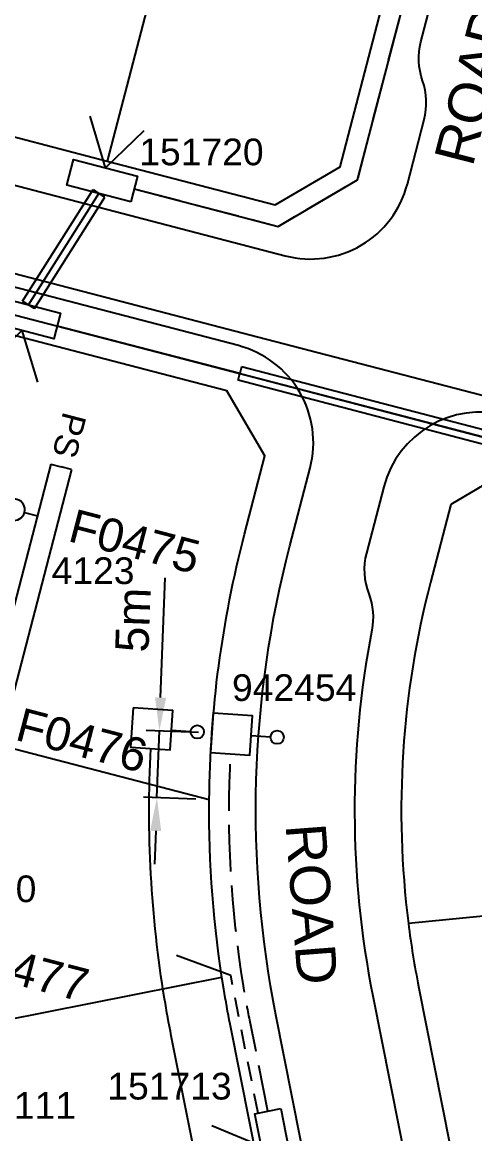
# Model space of a CAD drawing. Header units: metres. Extents: x 292331 to 292798, y 6234101 to 6234674.
# Drawn here: x 292640.1 to 292674, y 6234218.9 to 6234302.2 of the extents above; entities that cross this region are included whole.
import ezdxf
from ezdxf.enums import TextEntityAlignment as Align

# ---------------------------------------------------------------- set-up
doc = ezdxf.new("R2010")
doc.units = ezdxf.units.M
doc.header["$LTSCALE"] = 0.7
for name, pattern in [('A', [0]), ('CENTERX2', [101.6, 63.5, -12.7, 12.7, -12.7]), ('Dash', [5, 3, -2]), ('IE Trench LV', [6.5, 5, -1.5])]:
    doc.linetypes.add(name, pattern=pattern)
doc.layers.get('0').update_dxf_attribs({"color": 6})
for name, color, linetype in [('_User Miscellaneous12', 7, 'Continuous'), ('_User Miscellaneous4', 7, 'Continuous'), ('_User Miscellaneous7', 150, 'Continuous'), ('_User Miscellaneous8', 7, 'Continuous'), ('Cadastre Developer_SP_NEW', 4, 'Continuous'), ('Cadastre Roads_SP_NEW', 8, 'Continuous'), ('Duct_SP_NEW', 2, 'Continuous'), ('Equip_HV_NEW', 1, 'Continuous'), ('Mains_HV_NEW_U72', 2, 'Continuous'), ('Mains_LV_NEW_R6', 2, 'Continuous'), ('Mains_LV_NEW_T84', 2, 'Continuous'), ('Services_SP_NEW_UG', 2, 'Continuous'), ('SupportsUG_SP_LV_NEW', 2, 'Continuous'), ('SupportsUG_SP_LV_SL_NEW', 2, 'Continuous'), ('Trench_SP_NEW', 2, 'Continuous')]:
    doc.layers.add(name, color=color, linetype=linetype)
doc.layers.add('_User Miscellaneous5', color=7, linetype='Continuous', lineweight=35)
doc.layers.add('_User Notes', color=7, linetype='Continuous', plot=False)
doc.styles.add('ARIAL', font='arial.ttf', dxfattribs={"height": 2})
doc.styles.add('ARIAL 2.5', font='arial.ttf', dxfattribs={"height": 2.5})
doc.styles.add('IESYMBOL1', font='isocp.shx')
doc.styles.add('POLE_LABEL', font='arial.ttf')
doc.styles.add('SL_LABEL', font='arial.ttf')
doc.styles.get("Standard").update_dxf_attribs({"font": 'arial.ttf'})
doc.styles.add('style1', font='iso3098b.shx')
doc.styles.add('SWG_LABEL', font='arial.ttf')
doc.styles.add('SWITCH_LABEL', font='arial.ttf', dxfattribs={"height": 2.5})
doc.linetypes.add('Cable New UG', pattern='A,8,-1,["x",style1,S=3.5,R=0,X=0.35,Y=-1],-3.5', length=12.5)
doc.linetypes.add('Cable Z', pattern='A,8,-1,["Z",Standard,S=2.5,R=0,X=0.35,Y=-1.25],-3.5', length=12.5)
doc.linetypes.add('IE Trench HV', pattern='A,8,-2,["/",style1,S=2.5,R=0,X=0.1,Y=-1],-4.5', length=14.5)
doc.dimstyles.new('DIM 1000', dxfattribs={"dimtxt": 2.5, "dimasz": 2.5, "dimexe": 1, "dimexo": 1, "dimgap": 1, "dimtad": 1, "dimdec": 0, "dimzin": 0, "dimdsep": 46, "dimtxsty": 'ARIAL 2.5', "dimcen": 1, "dimclrd": 3, "dimclre": 3, "dimclrt": 7, "dimadec": 0, "dimazin": 0, "dimtfac": 1, "dimtdec": 0, "dimtix": 1, "dimtmove": 0, "dimatfit": 3, "dimfxl": 1, "dimtolj": 1, "dimtzin": 0, "dimarcsym": 0})

# ---------------------------------------------------------------- blocks, each defined once
blk = doc.blocks.new('A$C1B2C29DD')
at = {"layer": 'Services_SP_NEW_UG', "color": 2, "flags": 128}
for points in [[(0, 0), (-2.1, 3.444)], [(0, 0), (2.1, 3.444)]]:
    blk.add_lwpolyline(points, dxfattribs=at)
blk = doc.blocks.new('SWG_SIE_SU_NEW')
blk.add_line((5.808, 0.79), (1.594, 1.938))
at = {"linetype": 'A', "lineweight": 0}
for p, q in [((7.981, 0.347), (7.98, -0.368)), ((8.18, -0.584), (8.181, 0.562)), ((8.381, 0.659), (8.379, -0.682)), ((8.579, -0.712), (8.581, 0.688)), ((8.781, 0.659), (8.779, -0.683)), ((8.98, -0.588), (8.981, 0.564)), ((9.181, 0.351), (9.18, -0.376))]:
    blk.add_line(p, q, dxfattribs=at)
at = {"linetype": 'Dash', "ltscale": 0.5}
blk.add_lwpolyline([(3.701, 1.364), (3.701, 4.733), (7.222, 4.733)], dxfattribs=at)
for points in [[(1, 0), (0, 0)], [(6.6, -0.012), (10.1, -0.012)]]:
    blk.add_lwpolyline(points)
for points in [[(1.798, -0.802, 1), (1.802, 0.798, 1)], [(5.798, -0.81, 1), (5.802, 0.79, 1)]]:
    blk.add_lwpolyline(points, format="xyb", close=True)
at = {"linetype": 'A', "lineweight": 0}
blk.add_circle((8.582, -0.012), 0.7, dxfattribs=at)
at = {"style": 'SWG_LABEL', "flags": 8}
blk.add_attdef('ASSET_NUM', text='', height=2, rotation=179.95437, dxfattribs=at).set_placement((-2.4, 0.012), align=Align.MIDDLE_LEFT)
at = {"flags": 1}
blk.add_attdef('Z', (0, 0), '', height=0.2, dxfattribs=at)
at = {"style": 'SWITCH_LABEL', "flags": 9}
blk.add_attdef('STREET_CODE', text='', height=0.2, dxfattribs=at).set_placement((0, 0), align=Align.MIDDLE_LEFT)
at = {"flags": 9}
for tag, p in [('ORIENTATION', (0, -0.2)), ('SUBURB', (0, -0.8)), ('USAGE', (0, -0.6)), ('PARENT', (0, -0.4)), ('OWNED_BY', (-0.003, -1.619)), ('STREETNAME', (0, -1)), ('LOCATION', (0, -1.2)), ('NOTES', (0, -1.4)), ('OPERATED_BY', (-0.009, -1.841)), ('MAINTAINED_BY', (-0.011, -2.048))]:
    blk.add_attdef(tag, text='', height=0.2, dxfattribs=at).set_placement(p, align=Align.MIDDLE_LEFT)
blk = doc.blocks.new('SWG_SIE_TRF_NOES_NEW')
for p, q in [((7.008, 0.801), (2.793, 1.949)), ((14.679, 0), (20.536, -0.004))]:
    blk.add_line(p, q)
for points in [[(2.2, 0.011), (1.2, 0.011)], [(19.536, -0.753), (20.536, -0.004), (19.536, 0.747)], [(7.8, 0), (9.453, 0)]]:
    blk.add_lwpolyline(points)
for points in [[(2.998, -0.79, 1), (3.002, 0.81, 1)], [(6.998, -0.798, 1), (7.002, 0.801, 1)]]:
    blk.add_lwpolyline(points, format="xyb", close=True)
at = {"flags": 1}
blk.add_attdef('Z', (0, 0), '', height=0.2, dxfattribs=at)
at = {"style": 'SWITCH_LABEL', "flags": 9}
blk.add_attdef('STREET_CODE', text='', height=0.2, dxfattribs=at).set_placement((0, -0.2), align=Align.MIDDLE_LEFT)
at = {"flags": 9}
for tag, p in [('ORIENTATION', (0, -0.4)), ('USAGE', (0, -0.8)), ('PARENT', (0, -0.6)), ('SUBURB', (0, -1)), ('STREETNAME', (0, -1.2)), ('LOCATION', (0, -1.4)), ('NOTES', (0, -1.6))]:
    blk.add_attdef(tag, text='', height=0.2, dxfattribs=at).set_placement(p, align=Align.MIDDLE_LEFT)
blk = doc.blocks.new('SWG_FUSE_NEW')
for points in [[(4.04, 0.726), (1.156, -0.717)], [(4.049, -0.707), (1.156, 0.717)]]:
    blk.add_lwpolyline(points)
for centre in [(0.8, 0), (4.4, 0.011)]:
    blk.add_circle(centre, 0.8)
at = {"style": 'SWITCH_LABEL', "flags": 8}
blk.add_attdef('ASSET_NUM', text='', height=2.5, rotation=179.95437, dxfattribs=at).set_placement((-2.4, 0), align=Align.MIDDLE_LEFT)
for tag, p, flags in [('Z', (0, 0), 1), ('ORIENTATION', (0.04, -4.4), 9), ('USAGE', (0.04, -5.4), 9)]:
    blk.add_attdef(tag, p, '', height=0.2, dxfattribs=dict(flags=flags))
at = {"flags": 9}
for tag, p in [('PARENT', (0, -1.6)), ('SUBURB', (0, -2.2)), ('STREETNAME', (0, -2.4))]:
    blk.add_attdef(tag, text='', height=0.2, dxfattribs=at).set_placement(p, align=Align.MIDDLE_LEFT)
blk = doc.blocks.new('*U73')
at = {"linetype": 'CENTERX2'}
blk.add_blockref('SWG_SIE_TRF_NOES_NEW', (0, 0), dxfattribs=at)
at = {"linetype": 'CENTERX2', "rotation": 180}
blk.add_blockref('SWG_FUSE_NEW', (14.679, 0), dxfattribs=at)
at = {"style": 'IESYMBOL1'}
blk.add_text('TRF', height=2.5, rotation=270.01744, dxfattribs=at).set_placement((22.515, -0.055), align=Align.MIDDLE_CENTER)
blk = doc.blocks.new('*U132')
for p, q in [((-1.6, 0), (-1.6, 42.957)), ((-1.6, 42.957), (-0.8, 42.957)), ((0, 42.957), (-0.8, 42.957)), ((0, 0), (0, 42.957)), ((-1.6, 0), (-0.8, 0)), ((0, 0), (-0.8, 0))]:
    blk.add_line(p, q)
at = {"style": 'ARIAL'}
blk.add_attdef('SWG_TYPE', text='', height=1.8, rotation=90, dxfattribs=at).set_placement((-0.8, 43.702), align=Align.MIDDLE_LEFT)
blk.add_attdef('SUB_TYPE', text='', height=1.8, rotation=90, dxfattribs=at).set_placement((-0.8, -0.757), align=Align.MIDDLE_RIGHT)
blk = doc.blocks.new('*U160')
at = {"layer": 'Services_SP_NEW_UG', "color": 2, "flags": 128}
blk.add_lwpolyline([(13, -0.75), (15.246, 2.934)], dxfattribs=at)
at = {"layer": 'Services_SP_NEW_UG', "color": 2, "linetype": 'Dash', "ltscale": 0.7, "flags": 128}
blk.add_lwpolyline([(2.473, -0.75), (13, -0.75)], dxfattribs=at)
blk = doc.blocks.new('*U80')
at = {"layer": '_User Miscellaneous8', "color": 2}
blk.add_line((0, 0), (0, 1.45), dxfattribs=at)
blk.add_circle((0, 1.95), 0.5, dxfattribs=at)
for tag, p, flags in [('Z', (0, 0), 1), ('OPERATED_BY', (0, -9.607), 9)]:
    blk.add_attdef(tag, p, '', height=0.2, dxfattribs=dict(flags=flags))
at = {"style": 'SL_LABEL', "flags": 9}
blk.add_attdef('STREET_CODE', text='', height=0.2, dxfattribs=at).set_placement((0, -0.2), align=Align.MIDDLE_LEFT)
at = {"flags": 9}
for tag, p in [('CONSTRUCTED_VOLTAGE', (0, -0.4)), ('CONTROL_TYPE', (0, -0.6)), ('LANTERN_PURPOSE', (0, -0.8)), ('OPERATING_VOLTAGE', (0, -1.4)), ('ORIENTATION', (0, -1.6)), ('LANTERN_TYPE', (0, -1)), ('NO_PHASES', (0, -1.2)), ('OWNED_BY', (0, -1.8)), ('STATE', (0, -2)), ('CEXIST', (0, -2.4)), ('CNEW', (0, -2.6)), ('USAGE', (0, -2.2)), ('CNUMBER', (0, -2.8)), ('CREMOVE', (0, -3)), ('CREPLACE', (0, -3.2)), ('LKINGHEIGHT', (0, -3.4)), ('LBRACKET', (0, -3.6)), ('LBRACKETVOCAB', (0, -3.8)), ('LCATEGORY', (0, -4)), ('LCHARGE1', (0, -4.2)), ('LCHARGE1PERCENT', (0, -4.4)), ('LCHARGE2', (0, -4.6)), ('LCHARGE2PERCENT', (0, -4.8)), ('LCHARGE3', (0, -5)), ('LCHARGE3PERCENT', (0, -5.2)), ('LEXIST', (0, -5.4)), ('LLAMP', (0, -5.6)), ('LLAMPVOCAB', (0, -5.8)), ('LMAST', (0, -6)), ('LMASTVOCAB', (0, -6.2)), ('LNEW', (0, -6.4)), ('LANTNUMBER', (0, -6.6)), ('LOUTREACH', (0, -7)), ('LOUTREACHVOCAB', (0, -7.2)), ('LRATECODE', (0, -7.4)), ('LREMOVE', (0, -7.6)), ('LREPLACE', (0, -7.8)), ('LTYPE', (0, -8)), ('LTYPEVOCAB', (0, -8.2)), ('LEGEND', (0, -8.4)), ('SUBURB', (0, -8.6)), ('STREETNAME', (0, -8.8)), ('LOCATION', (0, -9)), ('NOTES', (0, -9.2)), ('MAINTAINED_BY', (0, -9.863))]:
    blk.add_attdef(tag, text='', height=0.2, dxfattribs=at).set_placement(p, align=Align.MIDDLE_LEFT)
at = {"layer": '_User Notes', "style": 'SL_LABEL', "flags": 8}
blk.add_attdef('ASSET_NUM', text='', height=2.5, dxfattribs=at).set_placement((2, 2), align=Align.MIDDLE_LEFT)
at = {"layer": '_User Notes', "flags": 8}
blk.add_attdef('LNUMBER', text='', height=2.5, dxfattribs=at).set_placement((1.2, -2.8), align=Align.MIDDLE_LEFT)
blk = doc.blocks.new('*D165')
at = {"layer": '_User Miscellaneous12', "color": 3, "lineweight": -2, "transparency": 16777216}
for p, q in [((292650.465, 6234251.588), (292650.796, 6234260.563)), ((292653.294, 6234248.982), (292649.374, 6234249.126)), ((292650.189, 6234244.093), (292650.373, 6234249.089)), ((292653.11, 6234243.985), (292649.189, 6234244.13)), ((292650.097, 6234241.595), (292650.004, 6234239.096))]:
    blk.add_line(p, q, dxfattribs=at)
at = {"layer": '_User Miscellaneous12', "color": 3, "transparency": 16777216}
for points in [[(292650.049, 6234251.603), (292650.882, 6234251.572), (292650.373, 6234249.089)], [(292649.68, 6234241.61), (292650.513, 6234241.579), (292650.189, 6234244.093)]]:
    blk.add_solid(points, dxfattribs=at)
at = {"layer": 'Defpoints', "color": 0, "transparency": 16777216}
for p in [(292654.293, 6234248.945), (292650.189, 6234244.093), (292654.109, 6234243.948)]:
    blk.add_point(p, dxfattribs=at)
at = {"layer": '_User Miscellaneous12', "color": 7, "transparency": 16777216, "insert": (292648.407, 6234257.408), "char_height": 2.5, "attachment_point": 5, "rotation": 87.88695, "style": 'ARIAL 2.5'}
blk.add_mtext('\\A1;5m', dxfattribs=at)
blk = doc.blocks.new('*U149')
at = {"lineweight": -3}
blk.add_lwpolyline([(-2.581, 2.38), (2.365, 2.595), (2.451, 0.617), (-2.495, 0.402)], close=True, dxfattribs=at)
for tag, flags, p in [('STREET_CODE', 9, (1.5, 3.5)), ('OWNED_BY', 9, (1.5, 3.3)), ('OPERATED_BY', 9, (1.5, 3.1)), ('STATE', 9, (1.5, 2.7)), ('SUPPORT_TYPE', 9, (1.5, 2.5)), ('MAINTAINED_BY', 9, (1.5, 2.9)), ('SUBURB', 9, (1.5, 1.7)), ('USAGE', 9, (1.5, 2.3)), ('LEGEND', 9, (1.5, 2.1)), ('PARENT', 9, (1.5, 1.9)), ('Z', 1, (1.5, 0.9)), ('STREETNAME', 9, (1.5, 1.5)), ('LOCATION', 9, (1.5, 1.3)), ('NOTES', 9, (1.5, 1.1))]:
    blk.add_attdef(tag, text='', height=0.2, dxfattribs=dict(flags=flags)).set_placement(p, align=Align.MIDDLE_LEFT)
at = {"layer": '_User Miscellaneous4', "style": 'ARIAL', "flags": 8}
blk.add_attdef('ASSET_NUM', text='', height=2, dxfattribs=at).set_placement((2, 5.5), align=Align.MIDDLE_LEFT)
blk = doc.blocks.new('*U156')
at = {"lineweight": -3}
blk.add_lwpolyline([(-2.475, 2.49), (2.475, 2.49), (2.475, 0.51), (-2.475, 0.51)], close=True, dxfattribs=at)
for tag, flags, p in [('STREET_CODE', 9, (1.5, 3.5)), ('OWNED_BY', 9, (1.5, 3.3)), ('OPERATED_BY', 9, (1.5, 3.1)), ('STATE', 9, (1.5, 2.7)), ('SUPPORT_TYPE', 9, (1.5, 2.5)), ('MAINTAINED_BY', 9, (1.5, 2.9)), ('SUBURB', 9, (1.5, 1.7)), ('USAGE', 9, (1.5, 2.3)), ('LEGEND', 9, (1.5, 2.1)), ('PARENT', 9, (1.5, 1.9)), ('Z', 1, (1.5, 0.9)), ('STREETNAME', 9, (1.5, 1.5)), ('LOCATION', 9, (1.5, 1.3)), ('NOTES', 9, (1.5, 1.1))]:
    blk.add_attdef(tag, text='', height=0.2, dxfattribs=dict(flags=flags)).set_placement(p, align=Align.MIDDLE_LEFT)
at = {"layer": '_User Miscellaneous4', "style": 'ARIAL', "flags": 8}
blk.add_attdef('ASSET_NUM', text='', height=2, dxfattribs=at).set_placement((2, 5.5), align=Align.MIDDLE_LEFT)
blk = doc.blocks.new('*U142')
at = {"lineweight": -3}
blk.add_lwpolyline([(-2.475, 2.49), (2.475, 2.49), (2.475, 0.51), (-2.475, 0.51)], close=True, dxfattribs=at)
for tag, flags, p in [('STREET_CODE', 9, (1.5, 3.5)), ('OWNED_BY', 9, (1.5, 3.3)), ('OPERATED_BY', 9, (1.5, 3.1)), ('STATE', 9, (1.5, 2.7)), ('SUPPORT_TYPE', 9, (1.5, 2.5)), ('MAINTAINED_BY', 9, (1.5, 2.9)), ('SUBURB', 9, (1.5, 1.7)), ('USAGE', 9, (1.5, 2.3)), ('LEGEND', 9, (1.5, 2.1)), ('PARENT', 9, (1.5, 1.9)), ('Z', 1, (1.5, 0.9)), ('STREETNAME', 9, (1.5, 1.5)), ('LOCATION', 9, (1.5, 1.3)), ('NOTES', 9, (1.5, 1.1))]:
    blk.add_attdef(tag, text='', height=0.2, dxfattribs=dict(flags=flags)).set_placement(p, align=Align.MIDDLE_LEFT)
at = {"layer": '_User Miscellaneous4', "style": 'ARIAL', "flags": 8}
blk.add_attdef('ASSET_NUM', text='', height=2, dxfattribs=at).set_placement((2, 5.5), align=Align.MIDDLE_LEFT)
blk = doc.blocks.new('*U79')
at = {"layer": '_User Miscellaneous7', "lineweight": -3}
blk.add_lwpolyline([(0, -3.03), (0, -1.58)], dxfattribs=at)
blk.add_lwpolyline([(-1.485, -6), (1.485, -6), (1.485, -3.03), (-1.485, -3.03)], close=True, dxfattribs=at)
blk.add_circle((0, -1.08), 0.5, dxfattribs=at)
at = {"layer": '_User Miscellaneous8', "color": 2, "lineweight": -3}
blk.add_lwpolyline([(-1.485, 0), (1.485, 0), (1.485, 2.97), (-1.485, 2.97)], close=True, dxfattribs=at)
at = {"style": 'POLE_LABEL', "flags": 9}
blk.add_attdef('STRUCTURE_PLANT_NUMBER', text='', height=0.2, dxfattribs=at).set_placement((1.641, 1.727), align=Align.MIDDLE_LEFT)
for tag, flags, p in [('STREET_CODE', 9, (1.641, 1.485)), ('OWNED_BY', 9, (1.641, 1.085)), ('OPERATED_BY', 9, (1.641, 0.885)), ('COLUMN_TYPE', 9, (1.641, 1.285)), ('STATE', 9, (1.641, 0.485)), ('USAGE', 9, (1.641, 0.285)), ('MAINTAINED_BY', 9, (1.641, 0.685)), ('LEGEND', 9, (1.641, 0.085)), ('SUBURB', 9, (1.641, -0.315)), ('STREETNAME', 9, (1.641, -0.515)), ('PARENT', 9, (1.641, -0.115)), ('LOCATION', 9, (1.641, -0.715)), ('NOTES', 9, (1.641, -0.915)), ('Z', 1, (1.641, -1.315)), ('LABEL_ALIGNMENT', 9, (1.641, -1.115))]:
    blk.add_attdef(tag, text='', height=0.2, dxfattribs=dict(flags=flags)).set_placement(p, align=Align.MIDDLE_LEFT)
at = {"layer": '_User Miscellaneous5', "style": 'ARIAL', "flags": 8}
blk.add_attdef('ASSET_NUM', text='', height=2, dxfattribs=at).set_placement((2, 3.485), align=Align.MIDDLE_LEFT)

msp = doc.modelspace()

# ---------------------------------------------------------------- linework, layer by layer
at = {"layer": 'Cadastre Developer_SP_NEW', "flags": 128}
msp.add_lwpolyline([(292596.25, 6234325.462, 0.217448), (292633.489, 6234295.168), (292637.281, 6234294.181), (292646.467, 6234291.789), (292659.048, 6234288.514), (292663.927, 6234291.377), (292670.07, 6234314.976, -0.004911)], format="xyb", dxfattribs=at)
for points in [[(292654.026, 6234320.822), (292646.467, 6234291.789)], [(292654.109, 6234243.92), (292593.909, 6234259.593)], [(292735.564, 6234222.713), (292684.055, 6234236.124), (292669.035, 6234234.662)], [(292596.13, 6234218.945), (292655.059, 6234230.641)]]:
    msp.add_lwpolyline(points, dxfattribs=at)
for points in [[(292669.082, 6234159.585), (292655.677, 6234227.124, -0.008073), (292655.203, 6234229.735, -0.043351), (292654.109, 6234243.92, -0.061335), (292656.756, 6234263.836), (292658.283, 6234269.7), (292655.42, 6234274.579), (292629.86, 6234281.233, -0.069584), (292611.39, 6234288.904), (292606.688, 6234287.26), (292598.577, 6234271.713, 0.170825), (292593.157, 6234233.924), (292611.704, 6234140.476), (292616.407, 6234137.331), (292667.412, 6234147.454), (292670.557, 6234152.156), (292669.082, 6234159.585)], [(292672.218, 6234266.072), (292670.692, 6234260.208, 0.095251), (292669.035, 6234234.662, 0.017691), (292669.802, 6234229.927), (292682.872, 6234164.073), (292687.504, 6234160.915, -0.012827), (292692.939, 6234161.749), (292721.136, 6234165.338, -0.025139), (292731.878, 6234166.159), (292737.825, 6234166.315), (292741.319, 6234170.387), (292736.2, 6234210.602, -0.036935), (292735.564, 6234222.713, -0.058384), (292738.197, 6234241.663), (292739.96, 6234248.436), (292737.097, 6234253.314), (292677.097, 6234268.935)]]:
    msp.add_lwpolyline(points, format="xyb", close=True, dxfattribs=at)
at = {"layer": 'Cadastre Roads_SP_NEW'}
msp.add_lwpolyline([(292710.004, 6234451.313, -0.05544), (292693.644, 6234435.252), (292693.194, 6234434.901), (292601.478, 6234363.736), (292593.451, 6234357.507, -0.050103), (292587.742, 6234353.93), (292586.842, 6234353.484, 0.414214), (292583.448, 6234343.435), (292593.113, 6234323.909, 0.217448), (292632.607, 6234291.781), (292659.811, 6234284.699, 0.414214), (292668.959, 6234290.067), (292670.219, 6234294.906, 0.149011), (292670.099, 6234297.819, -0.149011), (292669.979, 6234300.732), (292673.457, 6234314.094, -0.164288), (292701.07, 6234356.207), (292701.373, 6234356.443), (292710.948, 6234363.873)], format="xyb", dxfattribs=at)
for points in [[(292630.742, 6234284.62, -0.072236), (292612.545, 6234292.29, 0.432578), (292602.02, 6234289.338), (292599.707, 6234284.905, 0.144369), (292599.162, 6234282.13, -0.144369), (292598.616, 6234279.355), (292595.474, 6234273.332, 0.065365), (292590.024, 6234258.415, 0.104295), (292589.724, 6234233.243), (292597.89, 6234192.098), (292607.979, 6234141.265, 0.414214), (292618.559, 6234134.19), (292666.484, 6234143.702), (292666.622, 6234143.729, 0.414214), (292673.698, 6234154.309), (292670.178, 6234172.041), (292670.178, 6234172.041), (292659.11, 6234227.805, -0.113134), (292660.144, 6234262.955), (292661.67, 6234268.818, 0.414215), (292656.302, 6234277.966)], [(292738.981, 6234162.844, 0.423334), (292746.274, 6234170.769, 0.017375), (292745.649, 6234177.549, 0.149011), (292744.454, 6234180.209, -0.149011), (292743.258, 6234182.868), (292739.598, 6234211.641, -0.093594), (292741.584, 6234240.781), (292743.347, 6234247.554, 0.414214), (292737.979, 6234256.701), (292676.334, 6234272.75, 0.414212), (292667.186, 6234267.382), (292665.892, 6234262.409, 0.156041), (292666.059, 6234259.367, -0.139681), (292666.297, 6234256.638, 0.096947), (292666.369, 6234229.246), (292679.411, 6234163.535, 0.394053), (292687.714, 6234157.555), (292721.579, 6234161.866, -0.023073), (292731.113, 6234162.635), (292731.968, 6234162.661)]]:
    msp.add_lwpolyline(points, format="xyb", close=True, dxfattribs=at)
at = {"layer": 'Duct_SP_NEW'}
for p, q in [((292640.124, 6234281.297), (292645.4, 6234289.657)), ((292641.003, 6234280.742), (292646.28, 6234289.102)), ((292645.4, 6234289.657), (292645.84, 6234289.38)), ((292646.28, 6234289.102), (292645.84, 6234289.38)), ((292640.124, 6234281.297), (292640.563, 6234281.019)), ((292641.003, 6234280.742), (292640.563, 6234281.019)), ((292656.53, 6234276.377), (292656.399, 6234275.874)), ((292676.166, 6234271.249), (292656.53, 6234276.377)), ((292656.268, 6234275.371), (292656.399, 6234275.874)), ((292675.903, 6234270.243), (292656.268, 6234275.371))]:
    msp.add_line(p, q, dxfattribs=at)
at = {"layer": 'Mains_HV_NEW_U72', "color": 2, "linetype": 'Cable New UG', "flags": 128}
for points in [[(292623.104, 6234235.685), (292587.558, 6234244.939, -0.121524), (292594.588, 6234273.795), (292603.522, 6234290.92), (292611.915, 6234293.854, 0.077239), (292630.993, 6234285.588), (292657.155, 6234278.777), (292677.63, 6234273.446), (292740.035, 6234257.2), (292744.785, 6234249.106), (292742.552, 6234240.529, 0.058384), (292740.063, 6234222.617, 0.028311), (292740.401, 6234213.098), (292745.983, 6234211.645, -0.011077), (292745.652, 6234215.118, -0.010239)], [(292631.462, 6234267.77), (292599.209, 6234276.167), (292605.632, 6234288.48), (292611.556, 6234290.551, 0.072048), (292630.237, 6234282.685), (292656.399, 6234275.874), (292656.399, 6234275.874), (292676.874, 6234270.543), (292676.874, 6234270.543), (292738.076, 6234254.609), (292741.569, 6234248.659), (292739.649, 6234241.285, 0.058384), (292737.064, 6234222.681, 0.034382), (292737.634, 6234210.719), (292766.792, 6234203.128)]]:
    msp.add_lwpolyline(points, format="xyb", dxfattribs=at)
at = {"layer": 'Mains_LV_NEW_R6', "color": 2, "linetype": 'Cable Z', "flags": 128}
msp.add_lwpolyline([(292658.017, 6234217.952), (292653.098, 6234217.004), (292651.264, 6234226.248, -0.008073), (292650.763, 6234229.002, -0.054345), (292649.729, 6234247.765, -0.038727)], format="xyb", dxfattribs=at)
at = {"layer": 'Mains_LV_NEW_T84', "color": 2, "linetype": 'Cable New UG'}
msp.add_lwpolyline([(292648.484, 6234289.714), (292659.271, 6234286.906), (292665.222, 6234290.398), (292669.287, 6234306.012), (292671.522, 6234314.598, -0.00031), (292671.547, 6234314.695, -0.042211), (292676.087, 6234327.516)], format="xyb", dxfattribs=at)
at = {"layer": 'Mains_LV_NEW_T84', "color": 2, "linetype": 'Cable New UG', "flags": 128}
for points in [[(292640.563, 6234281.019), (292645.84, 6234289.38)], [(292642.709, 6234279.438), (292642.717, 6234279.436)], [(292706.048, 6234262.948), (292642.709, 6234279.438)]]:
    msp.add_lwpolyline(points, dxfattribs=at)
at = {"layer": 'Trench_SP_NEW', "linetype": 'IE Trench LV', "flags": 128}
msp.add_lwpolyline([(292648.484, 6234289.714), (292659.271, 6234286.906), (292665.222, 6234290.398), (292669.287, 6234306.012)], dxfattribs=at)
at = {"layer": 'Trench_SP_NEW', "linetype": 'IE Trench HV', "flags": 128}
msp.add_lwpolyline([(292656.399, 6234275.874), (292642.709, 6234279.438)], dxfattribs=at)
at = {"layer": 'Trench_SP_NEW', "linetype": 'IE Trench LV', "flags": 128}
msp.add_lwpolyline([(292658.503, 6234220.594), (292657.149, 6234227.416, -0.008073), (292656.683, 6234229.98, -0.054085), (292655.716, 6234247.36)], format="xyb", dxfattribs=at)

# ---------------------------------------------------------------- block references
at = {"layer": 'Equip_HV_NEW', "linetype": 'CENTERX2', "rotation": 165.4073506648605}
msp.add_blockref('*U132', (292642.242, 6234269.089), dxfattribs=at).add_auto_attribs({'SUB_TYPE': 'PS', 'SWG_TYPE': '8DJH RTR'})
at = {"layer": 'Equip_HV_NEW', "linetype": 'CENTERX2'}
ref = msp.add_blockref('SWG_SIE_SU_NEW', (292641.234, 6234265.214), dxfattribs=dict(at, rotation=165.407350665386))
ref.add_attrib('ASSET_NUM', 'F0475', dxfattribs={"layer": '0', "height": 2.5, "rotation": 345.36172, "style": 'SWG_LABEL'}).set_placement((292643.742, 6234264.549), align=Align.MIDDLE_LEFT)
ref = msp.add_blockref('*U73', (292638.504, 6234249.987), dxfattribs=dict(at, rotation=165.3940020213818))
ref.add_attrib('ASSET_NUM', 'F0476', dxfattribs={"layer": '0', "height": 2.5, "rotation": 345.34838, "style": 'SWG_LABEL'}).set_placement((292639.784, 6234249.654), align=Align.MIDDLE_LEFT)
ref = msp.add_blockref('SWG_SIE_SU_NEW', (292632.876, 6234233.129), dxfattribs=dict(at, rotation=165.407350665386))
ref.add_attrib('ASSET_NUM', 'F0477', dxfattribs={"layer": '0', "height": 2.5, "rotation": 345.36172, "style": 'SWG_LABEL'}).set_placement((292635.389, 6234232.463), align=Align.MIDDLE_LEFT)
at = {"layer": 'Services_SP_NEW_UG', "color": 2}
for p, rotation in [((292646.339, 6234291.296), 345.4073506559042), ((292640.064, 6234279.103), 165.4073506559042), ((292658.017, 6234217.952), 98.73666506662927)]:
    msp.add_blockref('A$C1B2C29DD', p, dxfattribs=dict(at, rotation=rotation))
at = {"layer": 'Services_SP_NEW_UG', "rotation": 101.2258127026972}
msp.add_blockref('*U160', (292657.513, 6234217.874), dxfattribs=at)
at = {"layer": 'SupportsUG_SP_LV_NEW'}
ref = msp.add_blockref('*U142', (292646.467, 6234291.789), dxfattribs=dict(at, rotation=165.4073619721161))
ref.add_attrib('ASSET_NUM_001', '151720', (292648.865, 6234291.485), dxfattribs={"layer": '_User Miscellaneous4', "height": 2, "style": 'ARIAL'})
ref = msp.add_blockref('*U156', (292639.936, 6234278.61), dxfattribs=dict(at, rotation=345.4073619721161))
ref.add_attrib('ASSET_NUM_001', '151721', (292627.481, 6234276.999), dxfattribs={"layer": '_User Miscellaneous4', "height": 2, "style": 'ARIAL'})
ref = msp.add_blockref('*U149', (292657.513, 6234217.874), dxfattribs=dict(at, rotation=278.7366649098325))
ref.add_attrib('ASSET_NUM_001', '151713', (292646.471, 6234221.468), dxfattribs={"layer": '_User Miscellaneous4', "height": 2, "style": 'ARIAL'})
at = {"layer": 'SupportsUG_SP_LV_SL_NEW', "ltscale": 0.5}
ref = msp.add_blockref('*U79', (292654.293, 6234248.945), dxfattribs=dict(at, rotation=266.1334266640384))
ref.add_attrib('ASSET_NUM_001', '942454', (292655.815, 6234251.337), dxfattribs={"layer": '_User Miscellaneous5', "height": 2, "style": 'ARIAL'})
at = {"layer": 'SupportsUG_SP_LV_SL_NEW', "ltscale": 0.5, "rotation": 266.1334266640384}
msp.add_blockref('*U80', (292657.256, 6234248.744), dxfattribs=at)

# ---------------------------------------------------------------- texts
at = {"layer": 'Cadastre Developer_SP_NEW', "color": 4, "char_height": 2, "attachment_point": 5, "style": 'ARIAL'}
for s, insert in [('4123', (292645.401, 6234261.084)), ('4110', (292638.048, 6234237.246)), ('4111', (292641.02, 6234221.022))]:
    msp.add_mtext(s, dxfattribs=dict(at, insert=insert))
at = {"layer": 'Cadastre Roads_SP_NEW', "color": 2, "style": 'ARIAL'}
for rotation, p in [(75.609, (292673.842, 6234291.298)), (274.40729, (292659.826, 6234242.042))]:
    msp.add_text('ROAD', height=3, rotation=rotation, dxfattribs=at).set_placement(p)

# ---------------------------------------------------------------- dimensions: what is measured, and where the dimension line sits
at = {"layer": '_User Miscellaneous12'}
dim = msp.add_linear_dim(base=(292650.189, 6234244.093), p1=(292654.293, 6234248.945), p2=(292654.109, 6234243.948), angle=267.88695, dimstyle='DIM 1000', override={"dimpost": 'm', "dimfxl": 1.25}, dxfattribs=at)
dim.commit()
dim.dimension.update_dxf_attribs({"geometry": '*D165', "text_midpoint": (292650.677, 6234257.325), "dimtype": 161})

doc.saveas('drawing.dxf')
